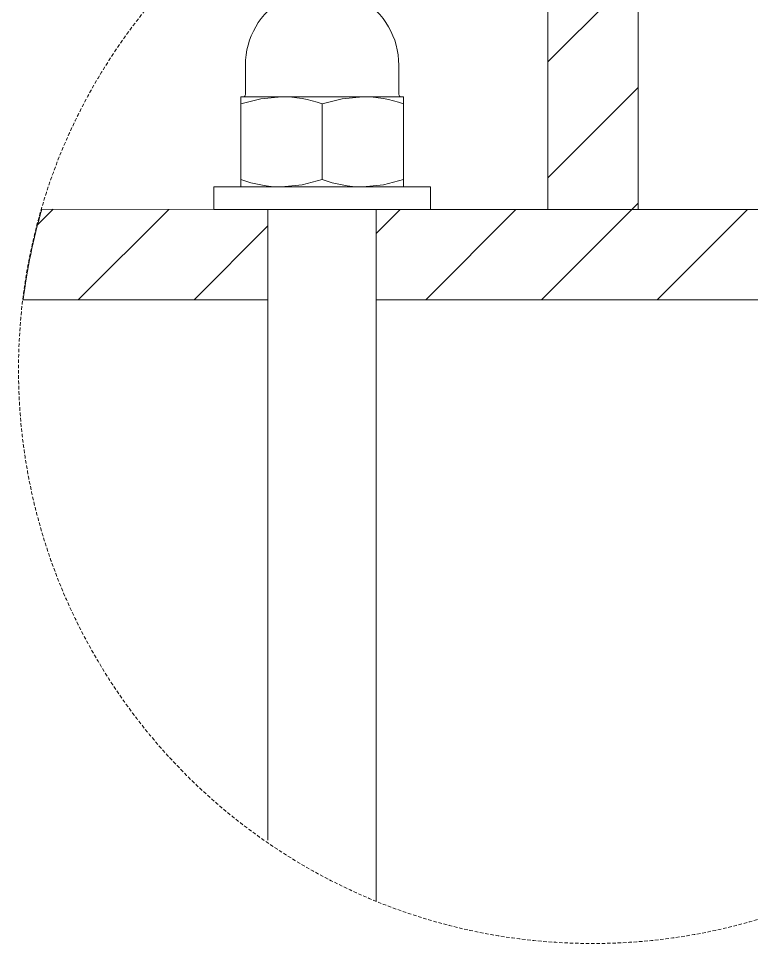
# Model space of a CAD drawing. Header units: millimetres. Extents: x 375 to 2759, y 807 to 2485.
# Drawn here: x 957.2 to 1219.4, y 807.2 to 1138.3 of the extents above; entities that cross this region are included whole.
import ezdxf

# ---------------------------------------------------------------- set-up
doc = ezdxf.new("R2010")
doc.units = ezdxf.units.MM
doc.linetypes.add('HIDDEN', pattern=[1.905, 1.27, -0.635])
doc.layers.add('ZANO_R', color=7, linetype='Continuous', lineweight=0)
doc.layers.add('ZANO_R_przerywana', color=7, linetype='HIDDEN', lineweight=0)

msp = doc.modelspace()

# ---------------------------------------------------------------- linework, layer by layer
at = {"layer": 'ZANO_R'}
for p, q in [((1146.49, 1217.2), (1146.49, 1069.91)), ((1178.78, 1217.2), (1178.78, 1069.91)), ((1146.49, 1122.7), (1178.78, 1154.99)), ((1038.33, 1121.57), (1038.33, 1111.08)), ((1093.22, 1111.08), (1093.22, 1121.57)), ((1146.49, 1081.28), (1178.78, 1113.57)), ((1036.71, 1107.67), (1036.71, 1110.27)), ((1051.24, 1110.27), (1036.71, 1110.27)), ((1036.71, 1107.67), (1043.83, 1109.56)), ((1043.83, 1109.56), (1051.24, 1110.27)), ((1080.3, 1110.27), (1051.24, 1110.27)), ((1065.77, 1107.67), (1072.89, 1109.56)), ((1072.89, 1109.56), (1080.3, 1110.27)), ((1094.83, 1110.27), (1080.3, 1110.27)), ((1094.83, 1107.67), (1094.83, 1110.27)), ((1036.71, 1107.67), (1036.71, 1080.58)), ((1065.77, 1107.67), (1065.77, 1080.58)), ((1094.83, 1107.67), (1094.83, 1080.58)), ((1036.71, 1077.98), (1036.71, 1080.58)), ((1065.77, 1080.58), (1058.65, 1078.69)), ((1094.83, 1080.58), (1087.71, 1078.69)), ((1094.83, 1077.98), (1094.83, 1080.58)), ((1027.03, 1077.98), (1027.03, 1069.91)), ((1104.52, 1077.98), (1027.03, 1077.98)), ((1058.65, 1078.69), (1051.24, 1077.98)), ((1087.71, 1078.69), (1080.3, 1077.98)), ((1104.52, 1069.91), (1104.52, 1077.98)), ((964.03, 1064.51), (969.51, 1069.98)), ((965.55, 1069.98), (1046.4, 1069.91)), ((978.57, 1037.62), (1010.89, 1069.94)), ((1104.52, 1069.91), (1027.03, 1069.91)), ((1046.4, 1037.62), (1046.4, 1069.91)), ((1046.4, 1069.91), (1046.4, 849.24)), ((1085.15, 1037.62), (1085.15, 1069.91)), ((1085.15, 1069.91), (1240.12, 1069.91)), ((1085.15, 1069.91), (1085.15, 822.46)), ((1085.15, 1061.36), (1093.7, 1069.91)), ((1102.83, 1037.62), (1135.12, 1069.91)), ((1144.25, 1037.62), (1176.54, 1069.91)), ((1178.78, 1069.91), (1146.49, 1069.91)), ((1176.54, 1069.91), (1178.78, 1072.15)), ((1185.67, 1037.62), (1217.96, 1069.91)), ((1019.99, 1037.62), (1046.4, 1064.03)), ((1046.4, 1037.62), (958.89, 1037.62)), ((1240.12, 1037.62), (1085.15, 1037.62)), ((1046.4, 865.3), (1046.4, 844.14))]:
    msp.add_line(p, q, dxfattribs=at)
for centre, radius, start, end in [((1065.77, 1121.57), 27.44, 359.9997, 180.0003), ((1037.52, 1111.08), 0.807, 270.0029, 359.9902), ((1050.87, 1066.22), 44.05, 70.227, 89.5168), ((1079.93, 1066.22), 44.05, 70.227, 89.5168), ((1094.02, 1111.08), 0.807, 180.0098, 269.9971), ((1051.62, 1122.03), 44.05, 250.2279, 269.5163), ((1080.67, 1122.03), 44.05, 250.2279, 269.5163), ((1162.54, 1012.56), 205.2, 163.7479, 173.0145)]:
    msp.add_arc(centre, radius, start, end, dxfattribs=at)
at = {"layer": 'ZANO_R_przerywana'}
msp.add_circle((1162.54, 1012.56), 205.37, dxfattribs=at)

doc.saveas('drawing.dxf')
